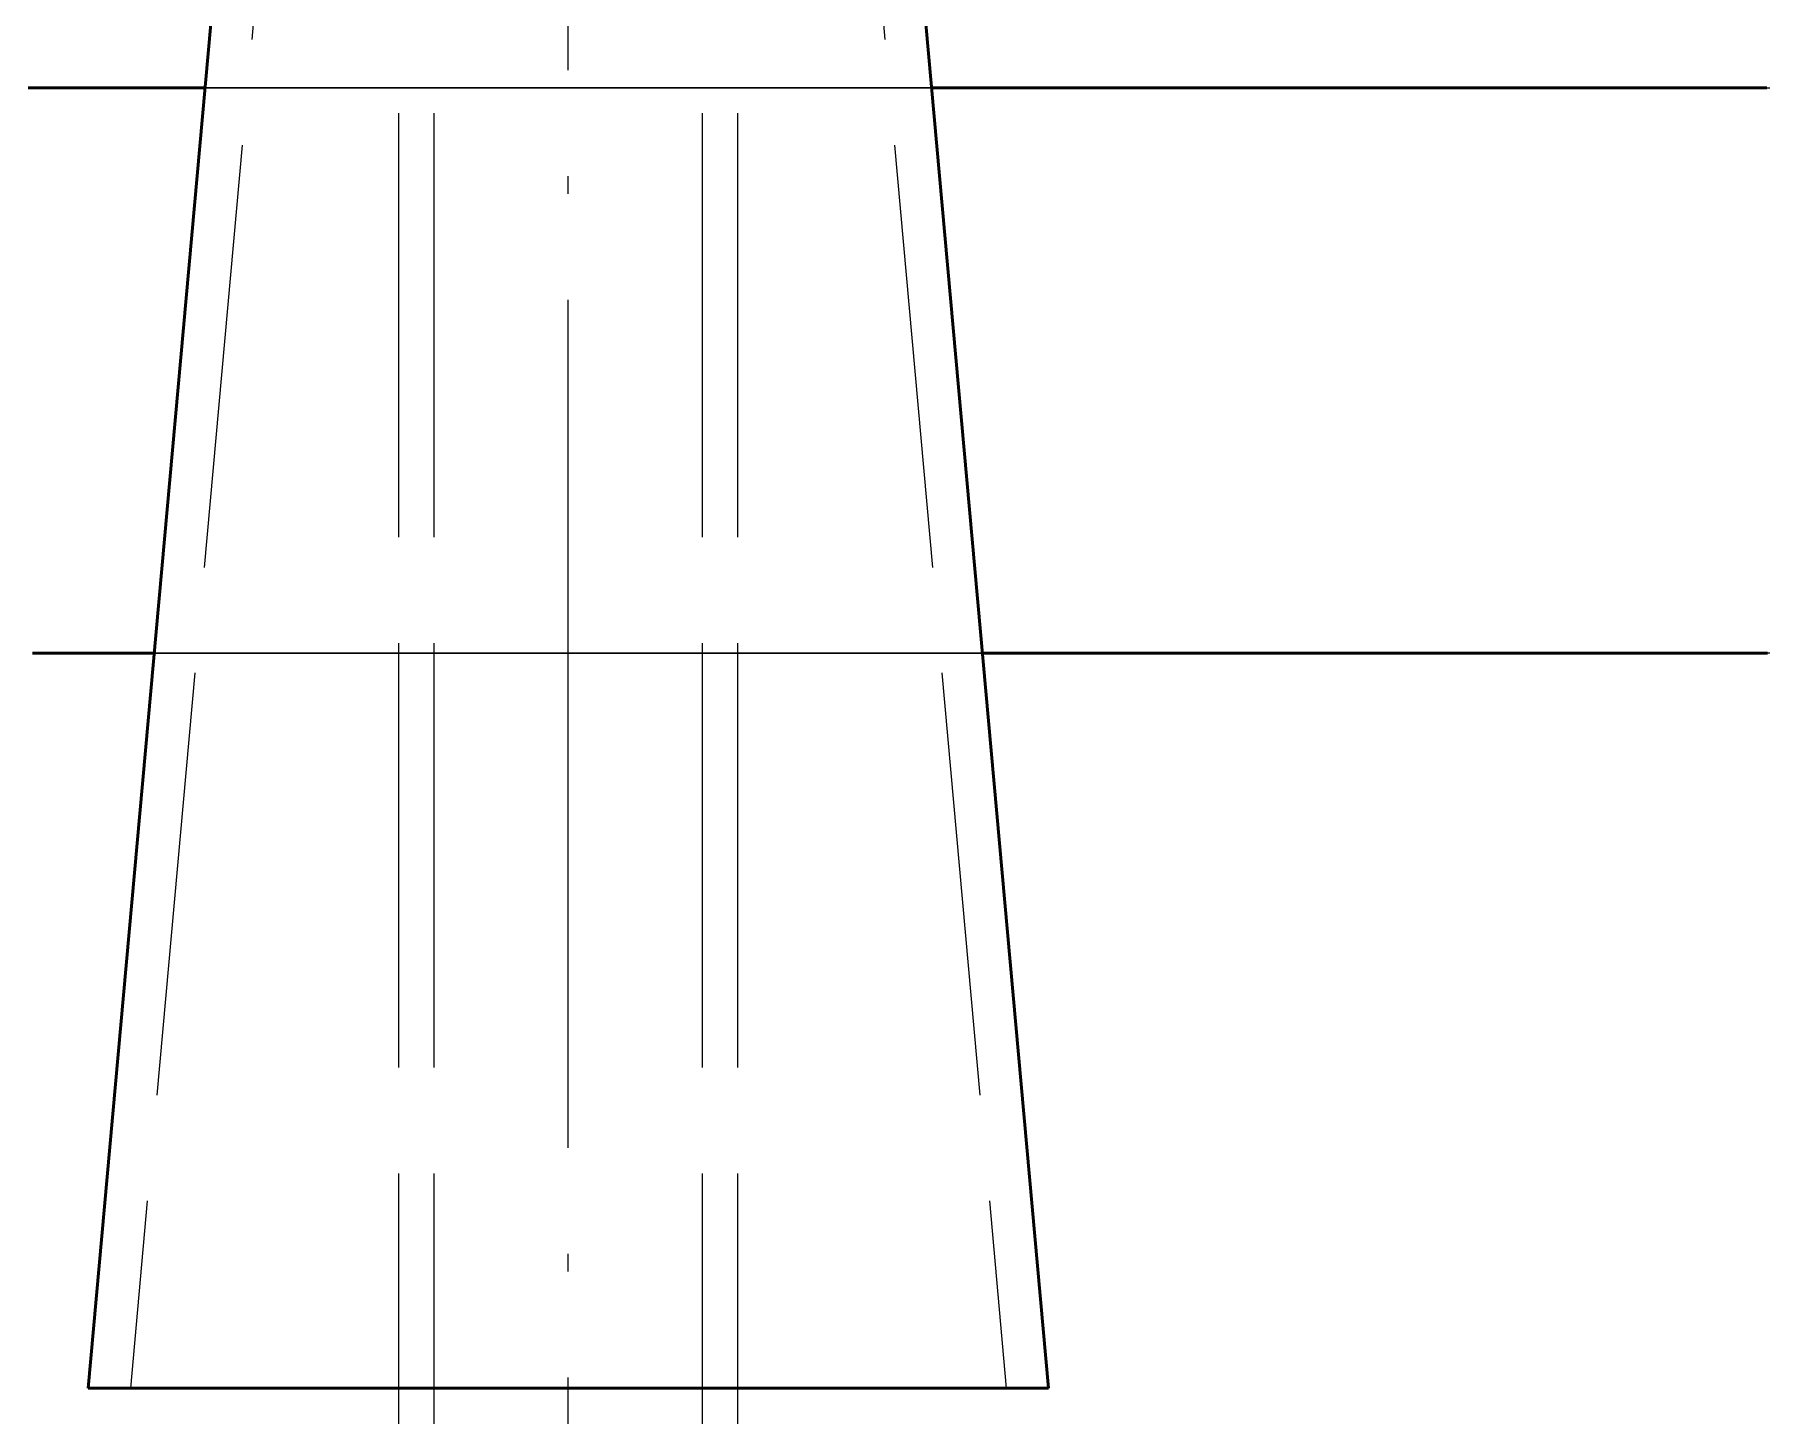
# Model space of a CAD drawing. Header units: millimetres. Extents: x 0 to 594, y 0 to 420.
# Drawn here: x 189.12 to 201.36, y 292.61 to 302.38 of the extents above; entities that cross this region are included whole.
import ezdxf

# ---------------------------------------------------------------- set-up
doc = ezdxf.new("R2010")
doc.units = ezdxf.units.MM
doc.linetypes.add('ISO02-TRAZOS', pattern=[3.75, 3, -0.75])
doc.linetypes.add('ISO04-TRAZO-PUNTO', pattern=[7.625, 6, -0.75, 0.125, -0.75])
for name, color, linetype, lineweight in [('01-VISIBLE', 7, 'CONTINUOUS', 50), ('02-OCULTA', 4, 'ISO02-TRAZOS', 25), ('03-EJE', 1, 'ISO04-TRAZO-PUNTO', 25)]:
    doc.layers.add(name, color=color, linetype=linetype, lineweight=lineweight)

msp = doc.modelspace()

# ---------------------------------------------------------------- linework, layer by layer
at = {"layer": '01-VISIBLE'}
for p, q in [((191.3, 312.8), (189.5, 292.8)), ((194.5, 312.8), (196.3, 292.8))]:
    msp.add_line(p, q, dxfattribs=at)
for points in [[(190.328, 302), (190.278, 302), (190.228, 302), (190.178, 302), (190.127, 302), (190.077, 302), (190.027, 302), (189.977, 302), (189.927, 302), (189.877, 302), (189.827, 302), (189.777, 302), (189.727, 302), (189.677, 302), (189.627, 302), (189.577, 302), (189.527, 302), (189.477, 302), (189.427, 302), (189.376, 302), (189.326, 302), (189.276, 302), (189.226, 302), (189.176, 302), (189.126, 302), (189.076, 302)], [(201.384, 302), (201.334, 302), (201.283, 302), (201.233, 302), (201.183, 302), (201.133, 302), (201.083, 302), (201.033, 302), (200.983, 302), (200.933, 302), (200.883, 302), (200.833, 302), (200.782, 302), (200.732, 302), (200.682, 302), (200.632, 302), (200.582, 302), (200.532, 302), (200.482, 302), (200.432, 302), (200.382, 302), (200.332, 302), (200.281, 302), (200.231, 302), (200.181, 302), (200.131, 302), (200.081, 302), (200.031, 302), (199.981, 302), (199.931, 302), (199.881, 302), (199.831, 302), (199.78, 302), (199.73, 302), (199.68, 302), (199.63, 302), (199.58, 302), (199.53, 302), (199.48, 302), (199.43, 302), (199.38, 302), (199.33, 302), (199.279, 302), (199.229, 302), (199.179, 302), (199.129, 302), (199.079, 302), (199.029, 302), (198.979, 302), (198.929, 302), (198.879, 302), (198.829, 302), (198.778, 302), (198.728, 302), (198.678, 302), (198.628, 302), (198.578, 302), (198.528, 302), (198.478, 302), (198.428, 302), (198.378, 302), (198.327, 302), (198.277, 302), (198.227, 302), (198.177, 302), (198.127, 302), (198.077, 302), (198.027, 302), (197.977, 302), (197.927, 302), (197.877, 302), (197.826, 302), (197.776, 302), (197.726, 302), (197.676, 302), (197.626, 302), (197.576, 302), (197.526, 302), (197.476, 302), (197.426, 302), (197.376, 302), (197.325, 302), (197.275, 302), (197.225, 302), (197.175, 302), (197.125, 302), (197.075, 302), (197.025, 302), (196.975, 302), (196.925, 302), (196.875, 302), (196.824, 302), (196.774, 302), (196.724, 302), (196.674, 302), (196.624, 302), (196.574, 302), (196.524, 302), (196.474, 302), (196.424, 302), (196.374, 302), (196.323, 302), (196.273, 302), (196.223, 302), (196.173, 302), (196.123, 302), (196.073, 302), (196.023, 302), (195.973, 302), (195.923, 302), (195.873, 302), (195.822, 302), (195.772, 302), (195.722, 302), (195.672, 302), (195.622, 302), (195.572, 302), (195.522, 302), (195.472, 302)], [(189.107, 298), (189.157, 298), (189.208, 298), (189.259, 298), (189.309, 298), (189.36, 298), (189.411, 298), (189.461, 298), (189.512, 298), (189.563, 298), (189.613, 298), (189.664, 298), (189.714, 298), (189.765, 298), (189.816, 298), (189.866, 298), (189.917, 298), (189.968, 298)], [(195.832, 298), (195.882, 298), (195.932, 298), (195.982, 298), (196.032, 298), (196.082, 298), (196.132, 298), (196.182, 298), (196.232, 298), (196.282, 298), (196.332, 298), (196.382, 298), (196.433, 298), (196.483, 298), (196.533, 298), (196.583, 298), (196.633, 298), (196.683, 298), (196.733, 298), (196.783, 298), (196.833, 298), (196.883, 298), (196.933, 298), (196.983, 298), (197.033, 298), (197.083, 298), (197.133, 298), (197.184, 298), (197.234, 298), (197.284, 298), (197.334, 298), (197.384, 298), (197.434, 298), (197.484, 298), (197.534, 298), (197.584, 298), (197.634, 298), (197.684, 298), (197.734, 298), (197.784, 298), (197.834, 298), (197.884, 298), (197.935, 298), (197.985, 298), (198.035, 298), (198.085, 298), (198.135, 298), (198.185, 298), (198.235, 298), (198.285, 298), (198.335, 298), (198.385, 298), (198.435, 298), (198.485, 298), (198.535, 298), (198.585, 298), (198.635, 298), (198.686, 298), (198.736, 298), (198.786, 298), (198.836, 298), (198.886, 298), (198.936, 298), (198.986, 298), (199.036, 298), (199.086, 298), (199.136, 298), (199.186, 298), (199.236, 298), (199.286, 298), (199.336, 298), (199.386, 298), (199.437, 298), (199.487, 298), (199.537, 298), (199.587, 298), (199.637, 298), (199.687, 298), (199.737, 298), (199.787, 298), (199.837, 298), (199.887, 298), (199.937, 298), (199.987, 298), (200.037, 298), (200.087, 298), (200.137, 298), (200.188, 298), (200.238, 298), (200.288, 298), (200.338, 298), (200.388, 298), (200.438, 298), (200.488, 298), (200.538, 298), (200.588, 298), (200.638, 298), (200.688, 298), (200.738, 298), (200.788, 298), (200.838, 298), (200.888, 298), (200.939, 298), (200.989, 298), (201.039, 298), (201.089, 298), (201.139, 298), (201.189, 298), (201.239, 298), (201.289, 298), (201.339, 298), (201.389, 298)], [(192.9, 292.8), (192.85, 292.8), (192.8, 292.8), (192.75, 292.8), (192.7, 292.8), (192.65, 292.8), (192.6, 292.8), (192.55, 292.8), (192.5, 292.8), (192.45, 292.8), (192.4, 292.8), (192.35, 292.8), (192.3, 292.8), (192.25, 292.8), (192.2, 292.8), (192.15, 292.8), (192.1, 292.8), (192.05, 292.8), (192, 292.8), (191.95, 292.8), (191.9, 292.8), (191.85, 292.8), (191.8, 292.8), (191.75, 292.8), (191.7, 292.8), (191.65, 292.8), (191.6, 292.8), (191.55, 292.8), (191.5, 292.8), (191.45, 292.8), (191.4, 292.8), (191.35, 292.8), (191.3, 292.8), (191.25, 292.8), (191.2, 292.8), (191.15, 292.8), (191.1, 292.8), (191.05, 292.8), (191, 292.8), (190.95, 292.8), (190.9, 292.8), (190.85, 292.8), (190.8, 292.8), (190.75, 292.8), (190.7, 292.8), (190.65, 292.8), (190.6, 292.8), (190.55, 292.8), (190.5, 292.8), (190.45, 292.8), (190.4, 292.8), (190.35, 292.8), (190.3, 292.8), (190.25, 292.8), (190.2, 292.8), (190.15, 292.8), (190.1, 292.8), (190.05, 292.8), (190, 292.8), (189.95, 292.8), (189.9, 292.8), (189.85, 292.8), (189.8, 292.8), (189.75, 292.8), (189.7, 292.8), (189.65, 292.8), (189.6, 292.8), (189.55, 292.8), (189.5, 292.8)], [(196.3, 292.8), (196.25, 292.8), (196.2, 292.8), (196.15, 292.8), (196.1, 292.8), (196.05, 292.8), (196, 292.8), (195.95, 292.8), (195.9, 292.8), (195.85, 292.8), (195.8, 292.8), (195.75, 292.8), (195.7, 292.8), (195.65, 292.8), (195.6, 292.8), (195.55, 292.8), (195.5, 292.8), (195.45, 292.8), (195.4, 292.8), (195.35, 292.8), (195.3, 292.8), (195.25, 292.8), (195.2, 292.8), (195.15, 292.8), (195.1, 292.8), (195.05, 292.8), (195, 292.8), (194.95, 292.8), (194.9, 292.8), (194.85, 292.8), (194.8, 292.8), (194.75, 292.8), (194.7, 292.8), (194.65, 292.8), (194.6, 292.8), (194.55, 292.8), (194.5, 292.8), (194.45, 292.8), (194.4, 292.8), (194.35, 292.8), (194.3, 292.8), (194.25, 292.8), (194.2, 292.8), (194.15, 292.8), (194.1, 292.8), (194.05, 292.8), (194, 292.8), (193.95, 292.8), (193.9, 292.8), (193.85, 292.8), (193.8, 292.8), (193.75, 292.8), (193.7, 292.8), (193.65, 292.8), (193.6, 292.8), (193.55, 292.8), (193.5, 292.8), (193.45, 292.8), (193.4, 292.8), (193.35, 292.8), (193.3, 292.8), (193.25, 292.8), (193.2, 292.8), (193.15, 292.8), (193.1, 292.8), (193.05, 292.8), (193, 292.8), (192.95, 292.8), (192.9, 292.8)]]:
    msp.add_lwpolyline(points, dxfattribs=at)
at = {"layer": '02-OCULTA'}
for p, q in [((191.7, 276.32), (191.7, 349.747)), ((191.95, 276.32), (191.95, 349.747)), ((193.85, 276.32), (193.85, 349.747)), ((194.1, 276.32), (194.1, 349.747)), ((191.6, 312.8), (189.8, 292.8)), ((194.2, 312.8), (196, 292.8))]:
    msp.add_line(p, q, dxfattribs=at)
for points in [[(189.111, 302), (189.168, 302), (189.225, 302), (189.282, 302), (189.339, 302), (189.397, 302), (189.454, 302), (189.511, 302), (189.568, 302), (189.625, 302), (189.683, 302), (189.74, 302), (189.797, 302), (189.854, 302), (189.911, 302), (189.969, 302), (190.026, 302), (190.083, 302), (190.14, 302), (190.197, 302), (190.255, 302), (190.312, 302), (190.369, 302), (190.426, 302), (190.483, 302), (190.541, 302), (190.598, 302), (190.655, 302), (190.712, 302), (190.769, 302), (190.826, 302), (190.884, 302), (190.941, 302), (190.998, 302), (191.055, 302), (191.112, 302), (191.17, 302), (191.227, 302), (191.284, 302), (191.341, 302), (191.398, 302), (191.456, 302), (191.513, 302), (191.57, 302), (191.627, 302), (191.684, 302), (191.742, 302), (191.799, 302), (191.856, 302), (191.913, 302), (191.97, 302), (192.028, 302), (192.085, 302), (192.142, 302), (192.199, 302), (192.256, 302), (192.314, 302), (192.371, 302), (192.428, 302), (192.485, 302), (192.542, 302), (192.599, 302), (192.657, 302), (192.714, 302), (192.771, 302), (192.828, 302), (192.885, 302), (192.943, 302), (193, 302), (193.057, 302), (193.114, 302), (193.171, 302), (193.229, 302), (193.286, 302), (193.343, 302), (193.4, 302), (193.457, 302), (193.515, 302), (193.572, 302), (193.629, 302), (193.686, 302), (193.743, 302), (193.801, 302), (193.858, 302), (193.915, 302), (193.972, 302), (194.029, 302), (194.086, 302), (194.144, 302), (194.201, 302), (194.258, 302), (194.315, 302), (194.372, 302), (194.43, 302), (194.487, 302), (194.544, 302), (194.601, 302), (194.658, 302), (194.716, 302), (194.773, 302), (194.83, 302), (194.887, 302), (194.944, 302), (195.002, 302), (195.059, 302), (195.116, 302), (195.173, 302), (195.23, 302), (195.288, 302), (195.345, 302), (195.402, 302), (195.459, 302), (195.516, 302), (195.573, 302), (195.631, 302), (195.688, 302), (195.745, 302), (195.802, 302), (195.859, 302), (195.917, 302), (195.974, 302), (196.031, 302), (196.088, 302), (196.145, 302), (196.203, 302), (196.26, 302), (196.317, 302), (196.374, 302), (196.431, 302), (196.489, 302), (196.546, 302), (196.603, 302), (196.66, 302), (196.717, 302), (196.775, 302), (196.832, 302), (196.889, 302), (196.946, 302), (197.003, 302), (197.06, 302), (197.118, 302), (197.175, 302), (197.232, 302), (197.289, 302), (197.346, 302), (197.404, 302), (197.461, 302), (197.518, 302), (197.575, 302), (197.632, 302), (197.69, 302), (197.747, 302), (197.804, 302), (197.861, 302), (197.918, 302), (197.976, 302), (198.033, 302), (198.09, 302), (198.147, 302), (198.204, 302), (198.262, 302), (198.319, 302), (198.376, 302), (198.433, 302), (198.49, 302), (198.548, 302), (198.605, 302), (198.662, 302), (198.719, 302), (198.776, 302), (198.833, 302), (198.891, 302), (198.948, 302), (199.005, 302), (199.062, 302), (199.119, 302), (199.177, 302), (199.234, 302), (199.291, 302), (199.348, 302), (199.405, 302), (199.463, 302), (199.52, 302), (199.577, 302), (199.634, 302), (199.691, 302), (199.749, 302), (199.806, 302), (199.863, 302), (199.92, 302), (199.977, 302), (200.035, 302), (200.092, 302), (200.149, 302), (200.206, 302), (200.263, 302), (200.32, 302), (200.378, 302), (200.435, 302), (200.492, 302), (200.549, 302), (200.606, 302), (200.664, 302), (200.721, 302), (200.778, 302), (200.835, 302), (200.892, 302), (200.95, 302), (201.007, 302), (201.064, 302), (201.121, 302), (201.178, 302), (201.236, 302), (201.293, 302), (201.35, 302), (201.407, 302)], [(189.121, 302), (189.177, 302), (189.234, 302), (189.29, 302), (189.346, 302), (189.402, 302), (189.458, 302), (189.515, 302), (189.571, 302), (189.627, 302), (189.683, 302), (189.74, 302), (189.796, 302), (189.852, 302), (189.908, 302), (189.964, 302), (190.021, 302), (190.077, 302), (190.133, 302), (190.189, 302), (190.245, 302), (190.302, 302), (190.358, 302), (190.414, 302), (190.47, 302), (190.527, 302), (190.583, 302), (190.639, 302), (190.695, 302), (190.751, 302), (190.808, 302), (190.864, 302), (190.92, 302), (190.976, 302), (191.033, 302), (191.089, 302), (191.145, 302), (191.201, 302), (191.257, 302), (191.314, 302), (191.37, 302), (191.426, 302), (191.482, 302), (191.538, 302), (191.595, 302), (191.651, 302), (191.707, 302), (191.763, 302), (191.82, 302), (191.876, 302), (191.932, 302), (191.988, 302), (192.044, 302), (192.101, 302), (192.157, 302), (192.213, 302), (192.269, 302), (192.326, 302), (192.382, 302), (192.438, 302), (192.494, 302), (192.55, 302), (192.607, 302), (192.663, 302), (192.719, 302), (192.775, 302), (192.831, 302), (192.888, 302), (192.944, 302), (193, 302), (193.056, 302), (193.113, 302), (193.169, 302), (193.225, 302), (193.281, 302), (193.337, 302), (193.394, 302), (193.45, 302), (193.506, 302), (193.562, 302), (193.619, 302), (193.675, 302), (193.731, 302), (193.787, 302), (193.843, 302), (193.9, 302), (193.956, 302), (194.012, 302), (194.068, 302), (194.124, 302), (194.181, 302), (194.237, 302), (194.293, 302), (194.349, 302), (194.406, 302), (194.462, 302), (194.518, 302), (194.574, 302), (194.63, 302), (194.687, 302), (194.743, 302), (194.799, 302), (194.855, 302), (194.912, 302), (194.968, 302), (195.024, 302), (195.08, 302), (195.136, 302), (195.193, 302), (195.249, 302), (195.305, 302), (195.361, 302), (195.417, 302), (195.474, 302), (195.53, 302), (195.586, 302), (195.642, 302), (195.699, 302), (195.755, 302), (195.811, 302), (195.867, 302), (195.923, 302), (195.98, 302), (196.036, 302), (196.092, 302), (196.148, 302), (196.205, 302), (196.261, 302), (196.317, 302), (196.373, 302), (196.429, 302), (196.486, 302), (196.542, 302), (196.598, 302), (196.654, 302), (196.71, 302), (196.767, 302), (196.823, 302), (196.879, 302), (196.935, 302), (196.992, 302), (197.048, 302), (197.104, 302), (197.16, 302), (197.216, 302), (197.273, 302), (197.329, 302), (197.385, 302), (197.441, 302), (197.498, 302), (197.554, 302), (197.61, 302), (197.666, 302), (197.722, 302), (197.779, 302), (197.835, 302), (197.891, 302), (197.947, 302), (198.003, 302), (198.06, 302), (198.116, 302), (198.172, 302), (198.228, 302), (198.285, 302), (198.341, 302), (198.397, 302), (198.453, 302), (198.509, 302), (198.566, 302), (198.622, 302), (198.678, 302), (198.734, 302), (198.791, 302), (198.847, 302), (198.903, 302), (198.959, 302), (199.015, 302), (199.072, 302), (199.128, 302), (199.184, 302), (199.24, 302), (199.297, 302), (199.353, 302), (199.409, 302), (199.465, 302), (199.521, 302), (199.578, 302), (199.634, 302), (199.69, 302), (199.746, 302), (199.802, 302), (199.859, 302), (199.915, 302), (199.971, 302), (200.027, 302), (200.084, 302), (200.14, 302), (200.196, 302), (200.252, 302), (200.308, 302), (200.365, 302), (200.421, 302), (200.477, 302), (200.533, 302), (200.59, 302), (200.646, 302), (200.702, 302), (200.758, 302), (200.814, 302), (200.871, 302), (200.927, 302), (200.983, 302), (201.039, 302), (201.095, 302), (201.152, 302), (201.208, 302), (201.264, 302), (201.32, 302), (201.377, 302)], [(201.377, 302), (201.32, 302), (201.264, 302), (201.208, 302), (201.152, 302), (201.095, 302), (201.039, 302), (200.983, 302), (200.927, 302), (200.871, 302), (200.814, 302), (200.758, 302), (200.702, 302), (200.646, 302), (200.59, 302), (200.533, 302), (200.477, 302), (200.421, 302), (200.365, 302), (200.308, 302), (200.252, 302), (200.196, 302), (200.14, 302), (200.084, 302), (200.027, 302), (199.971, 302), (199.915, 302), (199.859, 302), (199.802, 302), (199.746, 302), (199.69, 302), (199.634, 302), (199.578, 302), (199.521, 302), (199.465, 302), (199.409, 302), (199.353, 302), (199.297, 302), (199.24, 302), (199.184, 302), (199.128, 302), (199.072, 302), (199.015, 302), (198.959, 302), (198.903, 302), (198.847, 302), (198.791, 302), (198.734, 302), (198.678, 302), (198.622, 302), (198.566, 302), (198.509, 302), (198.453, 302), (198.397, 302), (198.341, 302), (198.285, 302), (198.228, 302), (198.172, 302), (198.116, 302), (198.06, 302), (198.003, 302), (197.947, 302), (197.891, 302), (197.835, 302), (197.779, 302), (197.722, 302), (197.666, 302), (197.61, 302), (197.554, 302), (197.498, 302), (197.441, 302), (197.385, 302), (197.329, 302), (197.273, 302), (197.216, 302), (197.16, 302), (197.104, 302), (197.048, 302), (196.992, 302), (196.935, 302), (196.879, 302), (196.823, 302), (196.767, 302), (196.71, 302), (196.654, 302), (196.598, 302), (196.542, 302), (196.486, 302), (196.429, 302), (196.373, 302), (196.317, 302), (196.261, 302), (196.205, 302), (196.148, 302), (196.092, 302), (196.036, 302), (195.98, 302), (195.923, 302), (195.867, 302), (195.811, 302), (195.755, 302), (195.699, 302), (195.642, 302), (195.586, 302), (195.53, 302), (195.474, 302), (195.417, 302), (195.361, 302), (195.305, 302), (195.249, 302), (195.193, 302), (195.136, 302), (195.08, 302), (195.024, 302), (194.968, 302), (194.912, 302), (194.855, 302), (194.799, 302), (194.743, 302), (194.687, 302), (194.63, 302), (194.574, 302), (194.518, 302), (194.462, 302), (194.406, 302), (194.349, 302), (194.293, 302), (194.237, 302), (194.181, 302), (194.124, 302), (194.068, 302), (194.012, 302), (193.956, 302), (193.9, 302), (193.843, 302), (193.787, 302), (193.731, 302), (193.675, 302), (193.619, 302), (193.562, 302), (193.506, 302), (193.45, 302), (193.394, 302), (193.337, 302), (193.281, 302), (193.225, 302), (193.169, 302), (193.113, 302), (193.056, 302), (193, 302), (192.944, 302), (192.888, 302), (192.831, 302), (192.775, 302), (192.719, 302), (192.663, 302), (192.607, 302), (192.55, 302), (192.494, 302), (192.438, 302), (192.382, 302), (192.326, 302), (192.269, 302), (192.213, 302), (192.157, 302), (192.101, 302), (192.044, 302), (191.988, 302), (191.932, 302), (191.876, 302), (191.82, 302), (191.763, 302), (191.707, 302), (191.651, 302), (191.595, 302), (191.538, 302), (191.482, 302), (191.426, 302), (191.37, 302), (191.314, 302), (191.257, 302), (191.201, 302), (191.145, 302), (191.089, 302), (191.033, 302), (190.976, 302), (190.92, 302), (190.864, 302), (190.808, 302), (190.751, 302), (190.695, 302), (190.639, 302), (190.583, 302), (190.527, 302), (190.47, 302), (190.414, 302), (190.358, 302), (190.302, 302), (190.245, 302), (190.189, 302), (190.133, 302), (190.077, 302), (190.021, 302), (189.964, 302), (189.908, 302), (189.852, 302), (189.796, 302), (189.74, 302), (189.683, 302), (189.627, 302), (189.571, 302), (189.515, 302), (189.458, 302), (189.402, 302), (189.346, 302), (189.29, 302), (189.234, 302), (189.177, 302), (189.121, 302)], [(195.472, 302), (195.421, 302), (195.371, 302), (195.32, 302), (195.27, 302), (195.22, 302), (195.169, 302), (195.119, 302), (195.068, 302), (195.018, 302), (194.967, 302), (194.917, 302), (194.867, 302), (194.816, 302), (194.766, 302), (194.715, 302), (194.665, 302), (194.614, 302), (194.564, 302), (194.514, 302), (194.463, 302), (194.413, 302), (194.362, 302), (194.312, 302), (194.261, 302), (194.211, 302), (194.16, 302), (194.11, 302), (194.06, 302), (194.009, 302), (193.959, 302), (193.908, 302), (193.858, 302), (193.807, 302), (193.757, 302), (193.707, 302), (193.656, 302), (193.606, 302), (193.555, 302), (193.505, 302), (193.454, 302), (193.404, 302), (193.354, 302), (193.303, 302), (193.253, 302), (193.202, 302), (193.152, 302), (193.101, 302), (193.051, 302), (193.001, 302), (192.95, 302), (192.9, 302), (192.849, 302), (192.799, 302), (192.748, 302), (192.698, 302), (192.648, 302), (192.597, 302), (192.547, 302), (192.496, 302), (192.446, 302), (192.395, 302), (192.345, 302), (192.295, 302), (192.244, 302), (192.194, 302), (192.143, 302), (192.093, 302), (192.042, 302), (191.992, 302), (191.942, 302), (191.891, 302), (191.841, 302), (191.79, 302), (191.74, 302), (191.689, 302), (191.639, 302), (191.588, 302), (191.538, 302), (191.488, 302), (191.437, 302), (191.387, 302), (191.336, 302), (191.286, 302), (191.235, 302), (191.185, 302), (191.135, 302), (191.084, 302), (191.034, 302), (190.983, 302), (190.933, 302), (190.882, 302), (190.832, 302), (190.782, 302), (190.731, 302), (190.681, 302), (190.63, 302), (190.58, 302), (190.529, 302), (190.479, 302), (190.429, 302), (190.378, 302), (190.328, 302)], [(201.407, 298), (201.35, 298), (201.293, 298), (201.236, 298), (201.178, 298), (201.121, 298), (201.064, 298), (201.007, 298), (200.95, 298), (200.892, 298), (200.835, 298), (200.778, 298), (200.721, 298), (200.664, 298), (200.606, 298), (200.549, 298), (200.492, 298), (200.435, 298), (200.378, 298), (200.32, 298), (200.263, 298), (200.206, 298), (200.149, 298), (200.092, 298), (200.035, 298), (199.977, 298), (199.92, 298), (199.863, 298), (199.806, 298), (199.749, 298), (199.691, 298), (199.634, 298), (199.577, 298), (199.52, 298), (199.463, 298), (199.405, 298), (199.348, 298), (199.291, 298), (199.234, 298), (199.177, 298), (199.119, 298), (199.062, 298), (199.005, 298), (198.948, 298), (198.891, 298), (198.833, 298), (198.776, 298), (198.719, 298), (198.662, 298), (198.605, 298), (198.548, 298), (198.49, 298), (198.433, 298), (198.376, 298), (198.319, 298), (198.262, 298), (198.204, 298), (198.147, 298), (198.09, 298), (198.033, 298), (197.976, 298), (197.918, 298), (197.861, 298), (197.804, 298), (197.747, 298), (197.69, 298), (197.632, 298), (197.575, 298), (197.518, 298), (197.461, 298), (197.404, 298), (197.346, 298), (197.289, 298), (197.232, 298), (197.175, 298), (197.118, 298), (197.06, 298), (197.003, 298), (196.946, 298), (196.889, 298), (196.832, 298), (196.775, 298), (196.717, 298), (196.66, 298), (196.603, 298), (196.546, 298), (196.489, 298), (196.431, 298), (196.374, 298), (196.317, 298), (196.26, 298), (196.203, 298), (196.145, 298), (196.088, 298), (196.031, 298), (195.974, 298), (195.917, 298), (195.859, 298), (195.802, 298), (195.745, 298), (195.688, 298), (195.631, 298), (195.573, 298), (195.516, 298), (195.459, 298), (195.402, 298), (195.345, 298), (195.288, 298), (195.23, 298), (195.173, 298), (195.116, 298), (195.059, 298), (195.002, 298), (194.944, 298), (194.887, 298), (194.83, 298), (194.773, 298), (194.716, 298), (194.658, 298), (194.601, 298), (194.544, 298), (194.487, 298), (194.43, 298), (194.372, 298), (194.315, 298), (194.258, 298), (194.201, 298), (194.144, 298), (194.086, 298), (194.029, 298), (193.972, 298), (193.915, 298), (193.858, 298), (193.801, 298), (193.743, 298), (193.686, 298), (193.629, 298), (193.572, 298), (193.515, 298), (193.457, 298), (193.4, 298), (193.343, 298), (193.286, 298), (193.229, 298), (193.171, 298), (193.114, 298), (193.057, 298), (193, 298), (192.943, 298), (192.885, 298), (192.828, 298), (192.771, 298), (192.714, 298), (192.657, 298), (192.599, 298), (192.542, 298), (192.485, 298), (192.428, 298), (192.371, 298), (192.314, 298), (192.256, 298), (192.199, 298), (192.142, 298), (192.085, 298), (192.028, 298), (191.97, 298), (191.913, 298), (191.856, 298), (191.799, 298), (191.742, 298), (191.684, 298), (191.627, 298), (191.57, 298), (191.513, 298), (191.456, 298), (191.398, 298), (191.341, 298), (191.284, 298), (191.227, 298), (191.17, 298), (191.112, 298), (191.055, 298), (190.998, 298), (190.941, 298), (190.884, 298), (190.826, 298), (190.769, 298), (190.712, 298), (190.655, 298), (190.598, 298), (190.541, 298), (190.483, 298), (190.426, 298), (190.369, 298), (190.312, 298), (190.255, 298), (190.197, 298), (190.14, 298), (190.083, 298), (190.026, 298), (189.969, 298), (189.911, 298), (189.854, 298), (189.797, 298), (189.74, 298), (189.683, 298), (189.625, 298), (189.568, 298), (189.511, 298), (189.454, 298), (189.397, 298), (189.339, 298), (189.282, 298), (189.225, 298), (189.168, 298), (189.111, 298)], [(189.121, 298), (189.177, 298), (189.234, 298), (189.29, 298), (189.346, 298), (189.402, 298), (189.458, 298), (189.515, 298), (189.571, 298), (189.627, 298), (189.683, 298), (189.74, 298), (189.796, 298), (189.852, 298), (189.908, 298), (189.964, 298), (190.021, 298), (190.077, 298), (190.133, 298), (190.189, 298), (190.245, 298), (190.302, 298), (190.358, 298), (190.414, 298), (190.47, 298), (190.527, 298), (190.583, 298), (190.639, 298), (190.695, 298), (190.751, 298), (190.808, 298), (190.864, 298), (190.92, 298), (190.976, 298), (191.033, 298), (191.089, 298), (191.145, 298), (191.201, 298), (191.257, 298), (191.314, 298), (191.37, 298), (191.426, 298), (191.482, 298), (191.538, 298), (191.595, 298), (191.651, 298), (191.707, 298), (191.763, 298), (191.82, 298), (191.876, 298), (191.932, 298), (191.988, 298), (192.044, 298), (192.101, 298), (192.157, 298), (192.213, 298), (192.269, 298), (192.326, 298), (192.382, 298), (192.438, 298), (192.494, 298), (192.55, 298), (192.607, 298), (192.663, 298), (192.719, 298), (192.775, 298), (192.831, 298), (192.888, 298), (192.944, 298), (193, 298), (193.056, 298), (193.113, 298), (193.169, 298), (193.225, 298), (193.281, 298), (193.337, 298), (193.394, 298), (193.45, 298), (193.506, 298), (193.562, 298), (193.619, 298), (193.675, 298), (193.731, 298), (193.787, 298), (193.843, 298), (193.9, 298), (193.956, 298), (194.012, 298), (194.068, 298), (194.124, 298), (194.181, 298), (194.237, 298), (194.293, 298), (194.349, 298), (194.406, 298), (194.462, 298), (194.518, 298), (194.574, 298), (194.63, 298), (194.687, 298), (194.743, 298), (194.799, 298), (194.855, 298), (194.912, 298), (194.968, 298), (195.024, 298), (195.08, 298), (195.136, 298), (195.193, 298), (195.249, 298), (195.305, 298), (195.361, 298), (195.417, 298), (195.474, 298), (195.53, 298), (195.586, 298), (195.642, 298), (195.699, 298), (195.755, 298), (195.811, 298), (195.867, 298), (195.923, 298), (195.98, 298), (196.036, 298), (196.092, 298), (196.148, 298), (196.205, 298), (196.261, 298), (196.317, 298), (196.373, 298), (196.429, 298), (196.486, 298), (196.542, 298), (196.598, 298), (196.654, 298), (196.71, 298), (196.767, 298), (196.823, 298), (196.879, 298), (196.935, 298), (196.992, 298), (197.048, 298), (197.104, 298), (197.16, 298), (197.216, 298), (197.273, 298), (197.329, 298), (197.385, 298), (197.441, 298), (197.498, 298), (197.554, 298), (197.61, 298), (197.666, 298), (197.722, 298), (197.779, 298), (197.835, 298), (197.891, 298), (197.947, 298), (198.003, 298), (198.06, 298), (198.116, 298), (198.172, 298), (198.228, 298), (198.285, 298), (198.341, 298), (198.397, 298), (198.453, 298), (198.509, 298), (198.566, 298), (198.622, 298), (198.678, 298), (198.734, 298), (198.791, 298), (198.847, 298), (198.903, 298), (198.959, 298), (199.015, 298), (199.072, 298), (199.128, 298), (199.184, 298), (199.24, 298), (199.297, 298), (199.353, 298), (199.409, 298), (199.465, 298), (199.521, 298), (199.578, 298), (199.634, 298), (199.69, 298), (199.746, 298), (199.802, 298), (199.859, 298), (199.915, 298), (199.971, 298), (200.027, 298), (200.084, 298), (200.14, 298), (200.196, 298), (200.252, 298), (200.308, 298), (200.365, 298), (200.421, 298), (200.477, 298), (200.533, 298), (200.59, 298), (200.646, 298), (200.702, 298), (200.758, 298), (200.814, 298), (200.871, 298), (200.927, 298), (200.983, 298), (201.039, 298), (201.095, 298), (201.152, 298), (201.208, 298), (201.264, 298), (201.32, 298), (201.377, 298)], [(201.377, 298), (201.32, 298), (201.264, 298), (201.208, 298), (201.152, 298), (201.095, 298), (201.039, 298), (200.983, 298), (200.927, 298), (200.871, 298), (200.814, 298), (200.758, 298), (200.702, 298), (200.646, 298), (200.59, 298), (200.533, 298), (200.477, 298), (200.421, 298), (200.365, 298), (200.308, 298), (200.252, 298), (200.196, 298), (200.14, 298), (200.084, 298), (200.027, 298), (199.971, 298), (199.915, 298), (199.859, 298), (199.802, 298), (199.746, 298), (199.69, 298), (199.634, 298), (199.578, 298), (199.521, 298), (199.465, 298), (199.409, 298), (199.353, 298), (199.297, 298), (199.24, 298), (199.184, 298), (199.128, 298), (199.072, 298), (199.015, 298), (198.959, 298), (198.903, 298), (198.847, 298), (198.791, 298), (198.734, 298), (198.678, 298), (198.622, 298), (198.566, 298), (198.509, 298), (198.453, 298), (198.397, 298), (198.341, 298), (198.285, 298), (198.228, 298), (198.172, 298), (198.116, 298), (198.06, 298), (198.003, 298), (197.947, 298), (197.891, 298), (197.835, 298), (197.779, 298), (197.722, 298), (197.666, 298), (197.61, 298), (197.554, 298), (197.498, 298), (197.441, 298), (197.385, 298), (197.329, 298), (197.273, 298), (197.216, 298), (197.16, 298), (197.104, 298), (197.048, 298), (196.992, 298), (196.935, 298), (196.879, 298), (196.823, 298), (196.767, 298), (196.71, 298), (196.654, 298), (196.598, 298), (196.542, 298), (196.486, 298), (196.429, 298), (196.373, 298), (196.317, 298), (196.261, 298), (196.205, 298), (196.148, 298), (196.092, 298), (196.036, 298), (195.98, 298), (195.923, 298), (195.867, 298), (195.811, 298), (195.755, 298), (195.699, 298), (195.642, 298), (195.586, 298), (195.53, 298), (195.474, 298), (195.417, 298), (195.361, 298), (195.305, 298), (195.249, 298), (195.193, 298), (195.136, 298), (195.08, 298), (195.024, 298), (194.968, 298), (194.912, 298), (194.855, 298), (194.799, 298), (194.743, 298), (194.687, 298), (194.63, 298), (194.574, 298), (194.518, 298), (194.462, 298), (194.406, 298), (194.349, 298), (194.293, 298), (194.237, 298), (194.181, 298), (194.124, 298), (194.068, 298), (194.012, 298), (193.956, 298), (193.9, 298), (193.843, 298), (193.787, 298), (193.731, 298), (193.675, 298), (193.619, 298), (193.562, 298), (193.506, 298), (193.45, 298), (193.394, 298), (193.337, 298), (193.281, 298), (193.225, 298), (193.169, 298), (193.113, 298), (193.056, 298), (193, 298), (192.944, 298), (192.888, 298), (192.831, 298), (192.775, 298), (192.719, 298), (192.663, 298), (192.607, 298), (192.55, 298), (192.494, 298), (192.438, 298), (192.382, 298), (192.326, 298), (192.269, 298), (192.213, 298), (192.157, 298), (192.101, 298), (192.044, 298), (191.988, 298), (191.932, 298), (191.876, 298), (191.82, 298), (191.763, 298), (191.707, 298), (191.651, 298), (191.595, 298), (191.538, 298), (191.482, 298), (191.426, 298), (191.37, 298), (191.314, 298), (191.257, 298), (191.201, 298), (191.145, 298), (191.089, 298), (191.033, 298), (190.976, 298), (190.92, 298), (190.864, 298), (190.808, 298), (190.751, 298), (190.695, 298), (190.639, 298), (190.583, 298), (190.527, 298), (190.47, 298), (190.414, 298), (190.358, 298), (190.302, 298), (190.245, 298), (190.189, 298), (190.133, 298), (190.077, 298), (190.021, 298), (189.964, 298), (189.908, 298), (189.852, 298), (189.796, 298), (189.74, 298), (189.683, 298), (189.627, 298), (189.571, 298), (189.515, 298), (189.458, 298), (189.402, 298), (189.346, 298), (189.29, 298), (189.234, 298), (189.177, 298), (189.121, 298)], [(189.968, 298), (190.018, 298), (190.068, 298), (190.118, 298), (190.168, 298), (190.218, 298), (190.268, 298), (190.319, 298), (190.369, 298), (190.419, 298), (190.469, 298), (190.519, 298), (190.569, 298), (190.619, 298), (190.669, 298), (190.72, 298), (190.77, 298), (190.82, 298), (190.87, 298), (190.92, 298), (190.97, 298), (191.02, 298), (191.07, 298), (191.12, 298), (191.171, 298), (191.221, 298), (191.271, 298), (191.321, 298), (191.371, 298), (191.421, 298), (191.471, 298), (191.521, 298), (191.572, 298), (191.622, 298), (191.672, 298), (191.722, 298), (191.772, 298), (191.822, 298), (191.872, 298), (191.922, 298), (191.972, 298), (192.023, 298), (192.073, 298), (192.123, 298), (192.173, 298), (192.223, 298), (192.273, 298), (192.323, 298), (192.373, 298), (192.424, 298), (192.474, 298), (192.524, 298), (192.574, 298), (192.624, 298), (192.674, 298), (192.724, 298), (192.774, 298), (192.825, 298), (192.875, 298), (192.925, 298), (192.975, 298), (193.025, 298), (193.075, 298), (193.125, 298), (193.175, 298), (193.225, 298), (193.276, 298), (193.326, 298), (193.376, 298), (193.426, 298), (193.476, 298), (193.526, 298), (193.576, 298), (193.626, 298), (193.677, 298), (193.727, 298), (193.777, 298), (193.827, 298), (193.877, 298), (193.927, 298), (193.977, 298), (194.027, 298), (194.078, 298), (194.128, 298), (194.178, 298), (194.228, 298), (194.278, 298), (194.328, 298), (194.378, 298), (194.428, 298), (194.478, 298), (194.529, 298), (194.579, 298), (194.629, 298), (194.679, 298), (194.729, 298), (194.779, 298), (194.829, 298), (194.879, 298), (194.93, 298), (194.98, 298), (195.03, 298), (195.08, 298), (195.13, 298), (195.18, 298), (195.23, 298), (195.28, 298), (195.331, 298), (195.381, 298), (195.431, 298), (195.481, 298), (195.531, 298), (195.581, 298), (195.631, 298), (195.681, 298), (195.731, 298), (195.782, 298), (195.832, 298)], [(189.5, 292.8), (189.55, 292.8), (189.6, 292.8), (189.65, 292.8), (189.7, 292.8), (189.75, 292.8), (189.8, 292.8), (189.85, 292.8), (189.9, 292.8), (189.95, 292.8), (190, 292.8), (190.05, 292.8), (190.1, 292.8), (190.15, 292.8), (190.2, 292.8), (190.25, 292.8), (190.3, 292.8), (190.35, 292.8), (190.4, 292.8), (190.45, 292.8), (190.5, 292.8), (190.55, 292.8), (190.6, 292.8), (190.65, 292.8), (190.7, 292.8), (190.75, 292.8), (190.8, 292.8), (190.85, 292.8), (190.9, 292.8), (190.95, 292.8), (191, 292.8), (191.05, 292.8), (191.1, 292.8), (191.15, 292.8), (191.2, 292.8), (191.25, 292.8), (191.3, 292.8), (191.35, 292.8), (191.4, 292.8), (191.45, 292.8), (191.5, 292.8), (191.55, 292.8), (191.6, 292.8), (191.65, 292.8), (191.7, 292.8), (191.75, 292.8), (191.8, 292.8), (191.85, 292.8), (191.9, 292.8), (191.95, 292.8), (192, 292.8), (192.05, 292.8), (192.1, 292.8), (192.15, 292.8), (192.2, 292.8), (192.25, 292.8), (192.3, 292.8), (192.35, 292.8), (192.4, 292.8), (192.45, 292.8), (192.5, 292.8), (192.55, 292.8), (192.6, 292.8), (192.65, 292.8), (192.7, 292.8), (192.75, 292.8), (192.8, 292.8), (192.85, 292.8), (192.9, 292.8), (192.95, 292.8), (193, 292.8), (193.05, 292.8), (193.1, 292.8), (193.15, 292.8), (193.2, 292.8), (193.25, 292.8), (193.3, 292.8), (193.35, 292.8), (193.4, 292.8), (193.45, 292.8), (193.5, 292.8), (193.55, 292.8), (193.6, 292.8), (193.65, 292.8), (193.7, 292.8), (193.75, 292.8), (193.8, 292.8), (193.85, 292.8), (193.9, 292.8), (193.95, 292.8), (194, 292.8), (194.05, 292.8), (194.1, 292.8), (194.15, 292.8), (194.2, 292.8), (194.25, 292.8), (194.3, 292.8), (194.35, 292.8), (194.4, 292.8), (194.45, 292.8), (194.5, 292.8), (194.55, 292.8), (194.6, 292.8), (194.65, 292.8), (194.7, 292.8), (194.75, 292.8), (194.8, 292.8), (194.85, 292.8), (194.9, 292.8), (194.95, 292.8), (195, 292.8), (195.05, 292.8), (195.1, 292.8), (195.15, 292.8), (195.2, 292.8), (195.25, 292.8), (195.3, 292.8), (195.35, 292.8), (195.4, 292.8), (195.45, 292.8), (195.5, 292.8), (195.55, 292.8), (195.6, 292.8), (195.65, 292.8), (195.7, 292.8), (195.75, 292.8), (195.8, 292.8), (195.85, 292.8), (195.9, 292.8), (195.95, 292.8), (196, 292.8), (196.05, 292.8), (196.1, 292.8), (196.15, 292.8), (196.2, 292.8), (196.25, 292.8), (196.3, 292.8)], [(192.9, 292.8), (192.85, 292.8), (192.8, 292.8), (192.75, 292.8), (192.7, 292.8), (192.65, 292.8), (192.6, 292.8), (192.55, 292.8), (192.5, 292.8), (192.45, 292.8), (192.4, 292.8), (192.35, 292.8), (192.3, 292.8), (192.25, 292.8), (192.2, 292.8), (192.15, 292.8), (192.1, 292.8), (192.05, 292.8), (192, 292.8), (191.95, 292.8), (191.9, 292.8), (191.85, 292.8), (191.8, 292.8), (191.75, 292.8), (191.7, 292.8), (191.65, 292.8), (191.6, 292.8), (191.55, 292.8), (191.5, 292.8), (191.45, 292.8), (191.4, 292.8), (191.35, 292.8), (191.3, 292.8), (191.25, 292.8), (191.2, 292.8), (191.15, 292.8), (191.1, 292.8), (191.05, 292.8), (191, 292.8), (190.95, 292.8), (190.9, 292.8), (190.85, 292.8), (190.8, 292.8), (190.75, 292.8), (190.7, 292.8), (190.65, 292.8), (190.6, 292.8), (190.55, 292.8), (190.5, 292.8), (190.45, 292.8), (190.4, 292.8), (190.35, 292.8), (190.3, 292.8), (190.25, 292.8), (190.2, 292.8), (190.15, 292.8), (190.1, 292.8), (190.05, 292.8), (190, 292.8), (189.95, 292.8), (189.9, 292.8), (189.85, 292.8), (189.8, 292.8)], [(189.8, 292.8), (189.85, 292.8), (189.9, 292.8), (189.95, 292.8), (190, 292.8), (190.05, 292.8), (190.1, 292.8), (190.15, 292.8), (190.2, 292.8), (190.25, 292.8), (190.3, 292.8), (190.35, 292.8), (190.4, 292.8), (190.45, 292.8), (190.5, 292.8), (190.55, 292.8), (190.6, 292.8), (190.65, 292.8), (190.7, 292.8), (190.75, 292.8), (190.8, 292.8), (190.85, 292.8), (190.9, 292.8), (190.95, 292.8), (191, 292.8), (191.05, 292.8), (191.1, 292.8), (191.15, 292.8), (191.2, 292.8), (191.25, 292.8), (191.3, 292.8), (191.35, 292.8), (191.4, 292.8), (191.45, 292.8), (191.5, 292.8), (191.55, 292.8), (191.6, 292.8), (191.65, 292.8), (191.7, 292.8), (191.75, 292.8), (191.8, 292.8), (191.85, 292.8), (191.9, 292.8), (191.95, 292.8), (192, 292.8), (192.05, 292.8), (192.1, 292.8), (192.15, 292.8), (192.2, 292.8), (192.25, 292.8), (192.3, 292.8), (192.35, 292.8), (192.4, 292.8), (192.45, 292.8), (192.5, 292.8), (192.55, 292.8), (192.6, 292.8), (192.65, 292.8), (192.7, 292.8), (192.75, 292.8), (192.8, 292.8), (192.85, 292.8), (192.9, 292.8), (192.95, 292.8), (193, 292.8), (193.05, 292.8), (193.1, 292.8), (193.15, 292.8), (193.2, 292.8), (193.25, 292.8), (193.3, 292.8), (193.35, 292.8), (193.4, 292.8), (193.45, 292.8), (193.5, 292.8), (193.55, 292.8), (193.6, 292.8), (193.65, 292.8), (193.7, 292.8), (193.75, 292.8), (193.8, 292.8), (193.85, 292.8), (193.9, 292.8), (193.95, 292.8), (194, 292.8), (194.05, 292.8), (194.1, 292.8), (194.15, 292.8), (194.2, 292.8), (194.25, 292.8), (194.3, 292.8), (194.35, 292.8), (194.4, 292.8), (194.45, 292.8), (194.5, 292.8), (194.55, 292.8), (194.6, 292.8), (194.65, 292.8), (194.7, 292.8), (194.75, 292.8), (194.8, 292.8), (194.85, 292.8), (194.9, 292.8), (194.95, 292.8), (195, 292.8), (195.05, 292.8), (195.1, 292.8), (195.15, 292.8), (195.2, 292.8), (195.25, 292.8), (195.3, 292.8), (195.35, 292.8), (195.4, 292.8), (195.45, 292.8), (195.5, 292.8), (195.55, 292.8), (195.6, 292.8), (195.65, 292.8), (195.7, 292.8), (195.75, 292.8), (195.8, 292.8), (195.85, 292.8), (195.9, 292.8), (195.95, 292.8), (196, 292.8)], [(196, 292.8), (195.95, 292.8), (195.9, 292.8), (195.85, 292.8), (195.8, 292.8), (195.75, 292.8), (195.7, 292.8), (195.65, 292.8), (195.6, 292.8), (195.55, 292.8), (195.5, 292.8), (195.45, 292.8), (195.4, 292.8), (195.35, 292.8), (195.3, 292.8), (195.25, 292.8), (195.2, 292.8), (195.15, 292.8), (195.1, 292.8), (195.05, 292.8), (195, 292.8), (194.95, 292.8), (194.9, 292.8), (194.85, 292.8), (194.8, 292.8), (194.75, 292.8), (194.7, 292.8), (194.65, 292.8), (194.6, 292.8), (194.55, 292.8), (194.5, 292.8), (194.45, 292.8), (194.4, 292.8), (194.35, 292.8), (194.3, 292.8), (194.25, 292.8), (194.2, 292.8), (194.15, 292.8), (194.1, 292.8), (194.05, 292.8), (194, 292.8), (193.95, 292.8), (193.9, 292.8), (193.85, 292.8), (193.8, 292.8), (193.75, 292.8), (193.7, 292.8), (193.65, 292.8), (193.6, 292.8), (193.55, 292.8), (193.5, 292.8), (193.45, 292.8), (193.4, 292.8), (193.35, 292.8), (193.3, 292.8), (193.25, 292.8), (193.2, 292.8), (193.15, 292.8), (193.1, 292.8), (193.05, 292.8), (193, 292.8), (192.95, 292.8), (192.9, 292.8)]]:
    msp.add_lwpolyline(points, dxfattribs=at)
at = {"layer": '03-EJE'}
msp.add_line((192.9, 264), (192.9, 356.367), dxfattribs=at)

doc.saveas('drawing.dxf')
